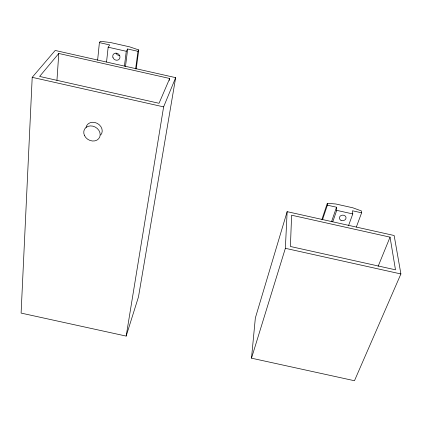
<?xml version="1.0" encoding="UTF-8"?>
<svg xmlns="http://www.w3.org/2000/svg" width="422" height="422" viewBox="0 0 422 422"><rect width="100%" height="100%" fill="white"/><g stroke="black" fill="none" stroke-linecap="round" stroke-linejoin="round"><path stroke-width="0.63" d="M32.204 77.337L21.1 313.092L126.162 336.086L138.474 296.93L175.663 77.648L55.182 50.461L32.204 77.337L163.615 106.877L175.663 77.648M251.501 358.183L285.362 248.31L287.145 211.659L394.148 235.508L400.9 273.957L354.469 380.734L251.501 358.183L255.347 317.988L287.145 211.659M56.944 80.417L58.785 53.467L169.697 78.487L169.375 80.433M97.609 60.267L99.402 42.601L100.367 41.266L110.585 42.553L129.723 46.879L138.759 49.949L136.206 68.881M106.539 62.05L108.164 47.195L109.709 44.932L99.402 42.601M124.427 66.085L126.268 51.289L127.676 48.994L137.973 51.32L138.759 49.949M125.461 66.65L127.676 48.994M135.604 68.939L137.973 51.32M126.162 336.086L163.615 106.877M321.891 219.482L327.308 203.314L335.764 203.984L352.771 207.782L361.406 210.926L361.622 212.815L356.342 227.031M322.572 219.503L327.382 205.171L327.308 203.314M331.597 221.513L336.534 207.213L327.382 205.171M332.747 221.824L336.719 210.356L336.534 207.213M348.63 225.364L352.781 213.938L352.481 210.773L361.622 212.815M378.128 266.34L390.049 237.143L291.613 215.209L290.405 246.485L395.488 269.816L390.049 237.143M169.697 78.487L159.041 103.29L39.621 76.435L58.785 53.467M285.362 248.31L400.9 273.957M336.719 210.356L352.781 213.938M108.164 47.195L126.268 51.289M86.051 127.381A8.482 7.142 30.8 0 1 97.239 123.366A8.482 7.142 30.8 0 1 100.7 135.029M119.806 55.593A3.751 3.329 40.5 0 1 115.997 53.103M113.012 57.709A3.809 3.371 39.8 0 0 119.268 59.133A3.809 3.371 39.8 0 0 116.757 53.235A3.809 3.371 39.8 0 0 113.012 57.709M84.474 135.509A8.561 7.19 30.5 0 0 98.658 138.759A8.561 7.19 30.5 0 0 92.771 126.136A8.561 7.19 30.5 0 0 84.474 135.509M340.96 220.284A3.344 2.759 -3.9 0 0 346.051 217.9A3.344 2.759 -3.9 0 0 341.124 215.5A3.344 2.759 -3.9 0 0 340.96 220.284"/></g></svg>
